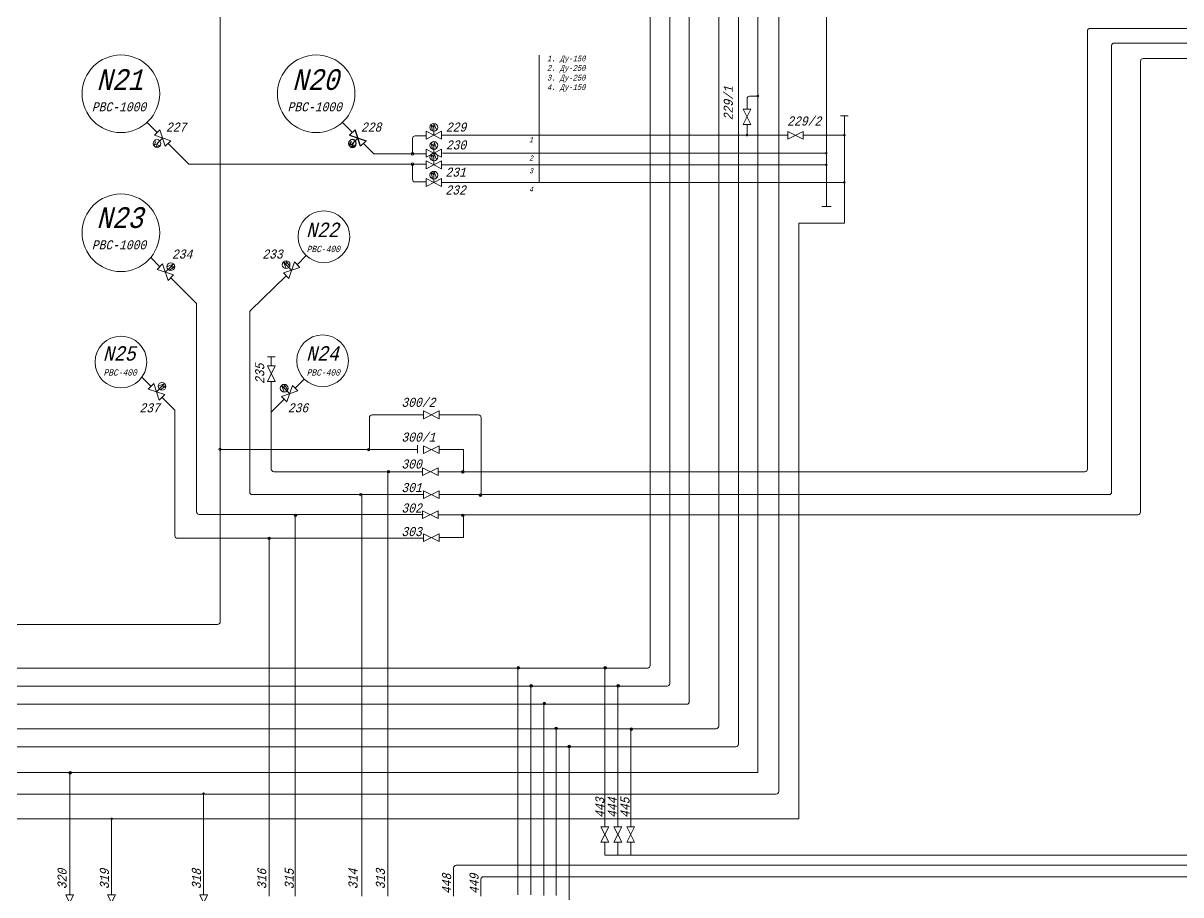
# Model space of a CAD drawing. Extents: x 0 to 840, y 0 to 594.
# Drawn here: x 132.6 to 356.4, y 97.7 to 266.2 of the extents above; entities that cross this region are included whole.
import ezdxf

# ---------------------------------------------------------------- set-up
doc = ezdxf.new("R2010")
doc.units = 0
doc.header["$MEASUREMENT"] = 0
doc.layers.get('0').update_dxf_attribs({"linetype": 'CONTINUOUS'})
for name, color, linetype in [('A76', 2, 'CONTINUOUS'), ('Aи92', 74, 'CONTINUOUS'), ('Aи95', 1, 'CONTINUOUS'), ('Аи-98', 14, 'CONTINUOUS'), ('Дт', 160, 'CONTINUOUS')]:
    doc.layers.add(name, color=color, linetype=linetype)
doc.layers.add('Надписи', color=4, linetype='CONTINUOUS', lineweight=5)
doc.layers.add('Общие трубы', color=254, linetype='CONTINUOUS', lineweight=30)
doc.styles.get("Standard").update_dxf_attribs({"font": 'COUR.TTF', "width": 0.8, "oblique": 7, "height": 2})

# ---------------------------------------------------------------- blocks, each defined once
blk = doc.blocks.new('ЗАДВИЖКА')
blk.add_line((0, 0), (0, 2.99))
blk.add_lwpolyline([(-3, -1.5), (-3, 1.5), (3, -1.5), (3, 1.5)], close=True)
blk.add_lwpolyline([(-0.86, 2.79), (-0.36, 4.29), (0.14, 2.79), (0.64, 4.29), (1.14, 2.79)])
blk.add_circle((0, 2.99), 1.5)

msp = doc.modelspace()

# ---------------------------------------------------------------- hatches: boundary and pattern name
at = {"layer": 'A76', "lineweight": 20}
h = msp.add_hatch(color=256, dxfattribs=at)
edge = h.paths.add_edge_path()
edge.add_arc((228.31, 141.58), 0.25, 0, 360)
h = msp.add_hatch(color=256, dxfattribs=at)
edge = h.paths.add_edge_path()
edge.add_arc((245.13, 141.58), 0.25, 0, 360)
h = msp.add_hatch(color=256, dxfattribs=at)
edge = h.paths.add_edge_path()
edge.add_arc((230.81, 138.08), 0.25, 0, 360)
h = msp.add_hatch(color=256, dxfattribs=at)
edge = h.paths.add_edge_path()
edge.add_arc((247.63, 138.08), 0.25, 0, 360)
h = msp.add_hatch(color=256, dxfattribs=at)
edge = h.paths.add_edge_path()
edge.add_arc((233.35, 134.68), 0.25, 0, 360)
at = {"layer": 'Aи92', "lineweight": 20}
h = msp.add_hatch(color=256, dxfattribs=at)
edge = h.paths.add_edge_path()
edge.add_arc((235.65, 129.86), 0.25, 0, 360)
h = msp.add_hatch(color=256, dxfattribs=at)
edge = h.paths.add_edge_path()
edge.add_arc((250.17, 129.71), 0.25, 0, 360)
at = {"layer": 'Aи95', "lineweight": 20}
h = msp.add_hatch(color=256, dxfattribs=at)
edge = h.paths.add_edge_path()
edge.add_arc((185.23, 171.04), 0.25, 0, 360)
h = msp.add_hatch(color=256, dxfattribs=at)
edge = h.paths.add_edge_path()
edge.add_arc((238.15, 126.36), 0.25, 0, 360)
h = msp.add_hatch(color=256, dxfattribs=at)
edge = h.paths.add_edge_path()
edge.add_arc((167.45, 117.23), 0.25, 0, 360)
at = {"layer": 'Аи-98', "lineweight": 20}
h = msp.add_hatch(color=256, dxfattribs=at)
edge = h.paths.add_edge_path()
edge.add_arc((203.21, 179.48), 0.25, 0, 360)
h = msp.add_hatch(color=256, dxfattribs=at)
edge = h.paths.add_edge_path()
edge.add_arc((217.57, 179.43), 0.25, 0, 360)
at = {"layer": 'Дт', "lineweight": 20}
h = msp.add_hatch(color=256, dxfattribs=at)
edge = h.paths.add_edge_path()
edge.add_arc((274.63, 252.09), 0.25, 0, 360)
h = msp.add_hatch(color=256, dxfattribs=at)
edge = h.paths.add_edge_path()
edge.add_arc((272.55, 244.54), 0.25, 0, 360)
h = msp.add_hatch(color=256, dxfattribs=at)
edge = h.paths.add_edge_path()
edge.add_arc((291.36, 244.54), 0.25, 0, 360)
h = msp.add_hatch(color=256, dxfattribs=at)
edge = h.paths.add_edge_path()
edge.add_arc((287.86, 241.05), 0.25, 0, 360)
h = msp.add_hatch(color=256, dxfattribs=at)
edge = h.paths.add_edge_path()
edge.add_arc((287.86, 238.8), 0.25, 0, 360)
h = msp.add_hatch(color=256, dxfattribs=at)
edge = h.paths.add_edge_path()
edge.add_arc((291.36, 235.43), 0.25, 0, 360)
h = msp.add_hatch(color=256, dxfattribs=at)
edge = h.paths.add_edge_path()
edge.add_arc((199.37, 183.73), 0.25, 0, 360)
h = msp.add_hatch(color=256, dxfattribs=at)
edge = h.paths.add_edge_path()
edge.add_arc((220.98, 174.95), 0.25, 0, 360)
h = msp.add_hatch(color=256, dxfattribs=at)
edge = h.paths.add_edge_path()
edge.add_arc((141.64, 121.27), 0.25, 0, 360)
h = msp.add_hatch(color=256, dxfattribs=at)
edge = h.paths.add_edge_path()
edge.add_arc((149.65, 112.37), 0.25, 0, 360)
at = {"layer": 'Общие трубы', "lineweight": 20}
h = msp.add_hatch(color=256, dxfattribs=at)
edge = h.paths.add_edge_path()
edge.add_arc((217.57, 171.04), 0.25, 0, 360)

# ---------------------------------------------------------------- linework, layer by layer
at = {"layer": 'A76', "lineweight": 20}
for p, q in [((261.38, 383.31), (261.38, 135.02)), ((257.59, 379.92), (257.59, 138.52)), ((253.8, 376.42), (253.8, 142.02)), ((95.97, 141.52), (152.22, 141.52)), ((152.22, 141.52), (182.97, 141.52)), ((182.97, 141.52), (230.97, 141.52)), ((239.17, 141.52), (220.56, 141.52)), ((228.23, 141.52), (228.23, 97.7)), ((230.97, 141.52), (253.3, 141.52)), ((245.05, 141.52), (245.05, 110.75)), ((96.72, 138.02), (151.47, 138.02)), ((151.47, 138.02), (182.22, 138.02)), ((182.22, 138.02), (230.47, 138.02)), ((230.47, 138.02), (257.09, 138.02)), ((230.73, 138.02), (230.73, 97.7)), ((247.55, 138.02), (247.55, 110.75)), ((91.47, 134.52), (146.47, 134.52)), ((146.47, 134.52), (214.97, 134.52)), ((214.97, 134.52), (260.88, 134.52)), ((233.23, 134.52), (233.23, 97.57)), ((244.3, 110.85), (245.8, 110.85)), ((245.8, 110.85), (244.3, 107.85)), ((245.8, 107.85), (244.3, 110.85)), ((246.8, 110.85), (248.3, 110.85)), ((248.3, 110.85), (246.8, 107.85)), ((248.3, 107.85), (246.8, 110.85)), ((244.3, 107.85), (245.8, 107.85)), ((246.8, 107.85), (248.3, 107.85))]:
    msp.add_line(p, q, dxfattribs=at)
for centre in [(228.31, 141.58), (245.13, 141.58), (230.81, 138.08), (247.63, 138.08), (233.35, 134.68)]:
    msp.add_circle(centre, 0.25, dxfattribs=at)
for centre in [(253.3, 142.02), (257.09, 138.52), (260.88, 135.02)]:
    msp.add_arc(centre, 0.5, 270, 0, dxfattribs=at)
at = {"layer": 'Aи92', "lineweight": 20}
for p, q in [((267.07, 376.35), (267.07, 130.29)), ((155.51, 197.75), (157.28, 195.98)), ((157.81, 196.51), (156.75, 195.45)), ((156.75, 195.45), (159.93, 194.39)), ((158.87, 193.33), (157.81, 196.51)), ((158.34, 194.92), (159.4, 195.98)), ((158.7, 195.98), (159.93, 196.51)), ((160.11, 195.98), (159.05, 195.27)), ((159.93, 196.51), (159.4, 195.98)), ((159.4, 195.98), (160.11, 195.98)), ((159.93, 194.39), (158.87, 193.33)), ((159.4, 193.86), (161.9, 191.36)), ((161.9, 191.36), (161.9, 167.1)), ((162.4, 166.6), (209.93, 166.6)), ((180.13, 97.41), (180.13, 166.62)), ((212.99, 167.48), (209.99, 165.98)), ((209.99, 167.48), (212.99, 165.98)), ((209.99, 165.98), (209.99, 167.48)), ((212.99, 165.98), (212.99, 167.48)), ((167.22, 129.79), (101.22, 129.79)), ((236.72, 129.79), (167.22, 129.79)), ((235.65, 97.57), (235.65, 129.79)), ((266.57, 129.79), (236.72, 129.79)), ((250.05, 129.72), (250.05, 110.75)), ((249.3, 110.85), (250.8, 110.85)), ((250.8, 110.85), (249.3, 107.85)), ((250.8, 107.85), (249.3, 110.85)), ((249.3, 107.85), (250.8, 107.85)), ((362.91, 103.39), (216.31, 103.39)), ((215.81, 97.41), (215.81, 102.89))]:
    msp.add_line(p, q, dxfattribs=at)
for centre, radius in [((151.46, 200.67), 5), ((159.4, 195.98), 0.75), ((180.12, 166.6), 0.25), ((235.65, 129.86), 0.25), ((250.17, 129.71), 0.25)]:
    msp.add_circle(centre, radius, dxfattribs=at)
for centre, start, end in [((162.4, 167.1), 180, 270), ((266.57, 130.29), 270, 0), ((216.31, 102.89), 90, 180)]:
    msp.add_arc(centre, 0.5, start, end, dxfattribs=at)
at = {"layer": 'Aи95', "lineweight": 20}
for p, q in [((270.86, 372.81), (270.86, 126.79)), ((278.67, 325.81), (278.67, 117.64)), ((157.22, 220.87), (158.99, 219.1)), ((159.52, 219.64), (158.46, 218.57)), ((160.58, 216.45), (159.52, 219.64)), ((160.4, 219.1), (161.64, 219.64)), ((161.64, 219.64), (161.11, 219.1)), ((158.46, 218.57), (161.64, 217.51)), ((160.05, 218.04), (161.11, 219.1)), ((161.64, 217.51), (160.58, 216.45)), ((161.82, 219.1), (160.76, 218.4)), ((161.11, 219.1), (161.82, 219.1)), ((161.11, 216.98), (166.11, 211.98)), ((166.11, 211.98), (166.11, 171.7)), ((166.61, 171.2), (209.93, 171.2)), ((185.19, 97.41), (185.19, 171.22)), ((212.81, 171.92), (209.81, 170.42)), ((209.81, 171.92), (212.81, 170.42)), ((209.81, 170.42), (209.81, 171.92)), ((212.81, 170.42), (212.81, 171.92)), ((53.08, 126.29), (138.97, 126.29)), ((138.97, 126.29), (249.22, 126.29)), ((238.15, 96.72), (238.15, 126.29)), ((249.22, 126.29), (270.36, 126.29)), ((278.17, 117.14), (127.29, 117.14)), ((167.45, 117.13), (167.45, 97.67)), ((365.25, 101.18), (221.59, 101.18)), ((221.09, 97.41), (221.09, 100.68)), ((166.7, 97.67), (168.2, 97.67)), ((168.2, 97.67), (166.7, 94.67)), ((168.2, 94.67), (166.7, 97.67))]:
    msp.add_line(p, q, dxfattribs=at)
for centre, radius in [((151.46, 225.67), 7.5), ((161.11, 219.1), 0.75), ((185.23, 171.04), 0.25), ((238.15, 126.36), 0.25)]:
    msp.add_circle(centre, radius, dxfattribs=at)
for centre, start, end in [((166.61, 171.7), 180, 270), ((270.36, 126.79), 270, 0), ((270.36, 126.79), 270, 0), ((278.17, 117.64), 270, 0), ((221.59, 100.68), 90, 180)]:
    msp.add_arc(centre, 0.5, start, end, dxfattribs=at)
at = {"layer": 'Аи-98', "lineweight": 20}
for p, q in [((338.37, 179.98), (338.37, 264.67)), ((338.87, 265.17), (620.16, 265.17)), ((179.79, 201.66), (181.29, 201.66)), ((180.54, 201.66), (179.79, 201.66)), ((180.54, 201.66), (180.54, 200.91)), ((180.54, 199.91), (180.54, 201.66)), ((181.29, 199.91), (179.79, 199.91)), ((179.79, 199.91), (181.29, 196.91)), ((179.79, 196.91), (181.29, 199.91)), ((186.93, 197.38), (185.16, 195.61)), ((181.29, 196.91), (179.79, 196.91)), ((180.54, 196.91), (180.54, 179.98)), ((183.04, 194.9), (182.51, 196.14)), ((182.51, 196.14), (183.04, 195.61)), ((185.69, 195.08), (182.51, 194.02)), ((183.04, 195.61), (183.04, 196.31)), ((183.04, 196.31), (183.75, 195.25)), ((184.1, 194.55), (183.04, 195.61)), ((183.57, 192.96), (184.63, 196.14)), ((184.63, 196.14), (185.69, 195.08)), ((183.04, 193.49), (180.54, 190.99)), ((182.51, 194.02), (183.57, 192.96)), ((208.82, 184.58), (208.82, 183.08)), ((212.99, 182.99), (209.99, 184.49)), ((209.99, 182.99), (212.99, 184.49)), ((209.99, 184.49), (209.99, 182.99)), ((212.99, 184.49), (212.99, 182.99)), ((213.02, 183.74), (217.72, 183.74)), ((217.72, 183.74), (217.72, 179.31)), ((181.04, 179.48), (209.8, 179.48)), ((203.09, 97.41), (203.09, 179.47)), ((209.81, 178.73), (209.81, 180.23)), ((209.81, 180.23), (212.81, 178.73)), ((212.81, 180.23), (209.81, 178.73)), ((212.75, 179.48), (337.87, 179.48)), ((212.81, 178.73), (212.81, 180.23))]:
    msp.add_line(p, q, dxfattribs=at)
for centre, radius in [((190.46, 200.91), 5), ((183.04, 195.61), 0.75), ((203.21, 179.48), 0.25), ((217.57, 179.43), 0.25)]:
    msp.add_circle(centre, radius, dxfattribs=at)
for centre, start, end in [((338.87, 264.67), 90, 180), ((181.04, 179.98), 180, 270), ((337.87, 179.98), 270, 0)]:
    msp.add_arc(centre, 0.5, start, end, dxfattribs=at)
at = {"layer": 'Дт', "lineweight": 20}
for p, q in [((274.65, 325.31), (274.65, 121.31)), ((287.9, 271.82), (287.9, 230.72)), ((170.67, 267.41), (170.67, 150.45)), ((343.54, 262.35), (620.16, 262.35)), ((343.04, 175.54), (343.04, 261.85)), ((272.54, 249.58), (272.54, 251.57)), ((273.04, 252.07), (274.61, 252.07)), ((156.46, 247.04), (158.46, 245.04)), ((194.23, 247.04), (196.23, 245.04)), ((211.98, 246.04), (211.48, 246.54)), ((211.48, 246.54), (211.73, 245.29)), ((212.48, 245.54), (211.98, 246.79)), ((211.98, 246.79), (211.98, 246.04)), ((272.54, 246.59), (272.54, 244.52)), ((292.11, 248.25), (290.62, 248.25)), ((291.37, 248.25), (291.37, 227.52)), ((208.35, 244.41), (210.35, 244.41)), ((213.48, 243.79), (210.48, 245.29)), ((210.48, 245.29), (210.48, 243.79)), ((210.48, 243.79), (213.48, 245.29)), ((211.98, 244.54), (211.98, 246.04)), ((213.48, 245.29), (213.48, 243.79)), ((213.54, 244.54), (280.42, 244.54)), ((283.41, 244.52), (291.38, 244.52)), ((159.52, 243.98), (158.46, 242.92)), ((160.58, 242.92), (164.58, 238.92)), ((198.35, 242.92), (200.35, 240.92)), ((207.85, 240.92), (207.85, 243.91)), ((213.48, 240.3), (210.48, 241.8)), ((210.48, 241.8), (210.48, 240.3)), ((210.48, 240.3), (213.48, 241.8)), ((211.48, 243.05), (211.73, 241.8)), ((212.03, 242.39), (211.53, 242.89)), ((212.48, 242.05), (211.98, 243.3)), ((211.98, 241.05), (211.98, 242.55)), ((212.03, 243.14), (212.03, 242.39)), ((213.48, 241.8), (213.48, 240.3)), ((200.35, 240.92), (207.85, 240.92)), ((207.85, 240.92), (210.35, 240.92)), ((213.48, 238.05), (210.48, 239.55)), ((210.48, 239.55), (210.48, 238.05)), ((210.48, 238.05), (213.48, 239.55)), ((211.98, 240.3), (211.48, 240.8)), ((211.48, 240.8), (211.73, 239.55)), ((212.48, 239.8), (211.98, 241.05)), ((211.98, 241.05), (211.98, 240.3)), ((211.98, 238.8), (211.98, 240.3)), ((213.48, 239.55), (213.48, 238.05)), ((213.62, 241.05), (287.81, 241.05)), ((164.58, 238.92), (207.85, 238.92)), ((207.85, 238.92), (210.35, 238.92)), ((207.85, 238.92), (207.85, 236)), ((211.98, 236.88), (211.48, 237.38)), ((211.48, 237.38), (211.73, 236.13)), ((212.48, 236.3), (211.98, 237.55)), ((211.98, 237.55), (211.98, 236.8)), ((213.54, 238.8), (287.81, 238.8)), ((208.35, 235.5), (210.35, 235.5)), ((213.48, 234.63), (210.48, 236.13)), ((210.48, 236.13), (210.48, 234.63)), ((210.48, 234.63), (213.48, 236.13)), ((211.98, 235.38), (211.98, 236.88)), ((213.48, 236.13), (213.48, 234.63)), ((213.54, 235.38), (291.3, 235.38)), ((286.98, 230.72), (288.81, 230.72)), ((291.37, 227.52), (282.55, 227.52)), ((282.55, 227.52), (282.55, 112.37)), ((183.41, 218.78), (182.88, 220.02)), ((182.88, 220.02), (183.41, 219.49)), ((183.41, 219.49), (183.41, 220.19)), ((183.41, 220.19), (184.12, 219.13)), ((184.47, 218.43), (183.41, 219.49)), ((183.94, 216.84), (185, 220.02)), ((185, 220.02), (186.06, 218.96)), ((187.3, 221.26), (185.53, 219.49)), ((176.52, 210.61), (183.41, 217.37)), ((186.06, 218.96), (182.88, 217.9)), ((182.88, 217.9), (183.94, 216.84)), ((176.37, 210.25), (176.37, 175.54)), ((200.02, 190.45), (209.87, 190.45)), ((209.99, 191.21), (209.99, 189.71)), ((209.99, 189.71), (212.99, 191.21)), ((212.99, 189.71), (209.99, 191.21)), ((212.99, 191.21), (212.99, 189.71)), ((213.02, 190.45), (220.62, 190.45)), ((199.52, 189.95), (199.52, 183.61)), ((221.12, 189.95), (221.12, 174.83)), ((170.6, 183.74), (208.91, 183.76)), ((176.87, 175.04), (209.93, 175.04)), ((198.02, 97.41), (198.02, 175.05)), ((209.99, 174.29), (209.99, 175.79)), ((209.99, 175.79), (212.99, 174.29)), ((212.99, 175.79), (209.99, 174.29)), ((212.99, 174.29), (212.99, 175.79)), ((213.02, 175.04), (342.54, 175.04)), ((117.4, 149.95), (170.17, 149.95)), ((274.65, 121.31), (121.4, 121.31)), ((141.56, 121.16), (141.56, 97.67)), ((282.55, 112.37), (127.2, 112.37)), ((149.65, 112.29), (149.65, 97.67)), ((140.81, 97.67), (142.31, 97.67)), ((142.31, 97.67), (140.81, 94.67)), ((142.31, 94.67), (140.81, 97.67)), ((148.9, 97.67), (150.4, 97.67)), ((150.4, 97.67), (148.9, 94.67)), ((150.4, 94.67), (148.9, 97.67))]:
    msp.add_line(p, q, dxfattribs=at)
for points in [[(273.29, 246.59), (271.79, 246.59), (273.29, 249.59), (271.79, 249.59)], [(158.99, 245.57), (157.93, 244.51), (161.11, 243.45), (160.05, 242.39)], [(280.42, 243.77), (280.42, 245.27), (283.42, 243.77), (283.42, 245.27)]]:
    msp.add_lwpolyline(points, close=True, dxfattribs=at)
msp.add_lwpolyline([(158.23, 243.3), (157.88, 242.59), (158.59, 242.94), (158.23, 242.24), (158.94, 242.59)], dxfattribs=at)
for centre, radius in [((151.46, 252.54), 7.5), ((189.23, 252.54), 7.5), ((211.98, 246.04), 0.75), ((158.46, 242.92), 0.75), ((211.98, 242.55), 0.75), ((207.85, 240.92), 0.25), ((211.98, 240.3), 0.75), ((207.85, 238.92), 0.25), ((211.98, 236.8), 0.75), ((190.71, 224.91), 5), ((183.41, 219.49), 0.75), ((170.63, 183.8), 0.25), ((199.37, 183.73), 0.25), ((197.86, 175.04), 0.25), ((220.98, 174.95), 0.25), ((141.64, 121.27), 0.25)]:
    msp.add_circle(centre, radius, dxfattribs=at)
for centre, start, end in [((343.54, 261.85), 90, 180), ((273.04, 251.57), 90, 180), ((208.35, 243.91), 90, 180), ((208.35, 236), 180, 270), ((176.87, 210.25), 134.4274, 180), ((200.02, 189.95), 90, 180), ((220.62, 189.95), 0, 90), ((176.87, 175.54), 180, 270), ((342.54, 175.54), 270, 0), ((170.17, 150.45), 270, 0)]:
    msp.add_arc(centre, 0.5, start, end, dxfattribs=at)
at = {"layer": 'Надписи', "lineweight": 5}
msp.add_line((232.34, 260.02), (232.34, 235.33), dxfattribs=at)
at = {"layer": 'Общие трубы', "lineweight": 20}
for p, q in [((348.63, 171.66), (348.63, 258.85)), ((349.13, 259.35), (620.16, 259.35)), ((212.75, 171.16), (348.13, 171.16)), ((217.72, 166.73), (217.72, 171.16)), ((213.02, 166.73), (217.72, 166.73)), ((245.05, 105.35), (245.05, 107.85)), ((247.55, 105.35), (247.55, 107.85)), ((250.05, 105.35), (250.05, 107.85)), ((247.55, 105.35), (245.05, 105.35)), ((247.55, 105.35), (360.17, 105.35))]:
    msp.add_line(p, q, dxfattribs=at)
msp.add_circle((217.57, 171.04), 0.25, dxfattribs=at)
for centre, start, end in [((349.13, 258.85), 90, 180), ((348.13, 171.66), 270, 0)]:
    msp.add_arc(centre, 0.5, start, end, dxfattribs=at)

# ---------------------------------------------------------------- block references
at = {"layer": 'Дт', "lineweight": 20, "extrusion": (0, 0, -1), "xscale": 0.5, "yscale": 0.5, "zscale": -0.5, "rotation": 225}
msp.add_blockref('ЗАДВИЖКА', (-197.29, 243.98), dxfattribs=at)

# ---------------------------------------------------------------- texts
at = {"layer": 'Дт', "lineweight": 15, "oblique": 15, "width": 0.75}
msp.add_text('300/2', height=1.75, dxfattribs=at).set_placement((205.71, 192.01))
at = {"layer": 'Надписи', "lineweight": 5, "oblique": 15, "width": 0.75}
for s, height, p in [('1. Ду-150', 1.1, (233.86, 258.8)), ('2. Ду-250', 1.1, (233.86, 256.97)), ('3. Ду-250', 1.1, (233.86, 255.1)), ('4. Ду-150', 1.1, (233.86, 253.27)), ('229/2', 1.75, (280.32, 246.4)), ('1', 1, (230.41, 243.16)), ('2', 1, (230.41, 239.6)), ('3', 1, (230.41, 237.16)), ('4', 1, (230.41, 233.6))]:
    msp.add_text(s, height=height, dxfattribs=at).set_placement(p)
at = {"layer": 'Надписи', "lineweight": 15, "oblique": 15, "width": 0.75}
for s, height, p in [('N21', 4, (146.72, 253.28)), ('N20', 4, (184.57, 253.28)), ('РВС-1000', 1.75, (145.84, 249.14)), ('РВС-1000', 1.75, (183.69, 249.14)), ('227', 1.75, (160.17, 245.22)), ('228', 1.75, (197.89, 245.22)), ('229', 1.75, (214.3, 245.22)), ('230', 1.75, (214.3, 241.77)), ('231', 1.75, (214.21, 236.51)), ('232', 1.75, (214.21, 233.06)), ('N23', 4, (146.72, 226.6)), ('N22', 2.8, (187.27, 224.82)), ('РВС-1000', 1.75, (145.84, 222.46)), ('234', 1.75, (161.33, 220.67)), ('233', 1.75, (178.81, 220.67)), ('РВС-400', 1.225, (187.39, 221.92)), ('N25', 2.8, (147.98, 200.94)), ('N24', 2.8, (187.27, 200.94)), ('РВС-400', 1.225, (148.1, 198.05)), ('РВС-400', 1.225, (187.39, 198.05)), ('237', 1.75, (155.05, 190.95)), ('236', 1.75, (183.74, 190.95)), ('300/1', 1.75, (205.71, 185.29)), ('300', 1.75, (205.71, 180.09)), ('301', 1.75, (205.71, 175.53)), ('302', 1.75, (205.71, 171.58)), ('303', 1.75, (205.71, 167.02))]:
    msp.add_text(s, height=height, dxfattribs=at).set_placement(p)
at = {"layer": 'Надписи', "lineweight": 5, "oblique": 15, "width": 0.75}
msp.add_text('229/1', height=1.75, rotation=90, dxfattribs=at).set_placement((269.79, 247.41))
at = {"layer": 'Надписи', "lineweight": 15, "oblique": 15, "width": 0.75}
for s, p in [('235', (179.18, 196.45)), ('443', (244.95, 112.54)), ('444', (247.36, 112.54)), ('445', (249.82, 112.54)), ('319', (149.15, 98.76)), ('320', (140.96, 98.76)), ('318', (166.94, 98.76)), ('316', (179.58, 98.76)), ('315', (184.89, 98.76)), ('314', (197.22, 98.76)), ('313', (202.52, 98.76)), ('448', (215.32, 97.82)), ('449', (220.63, 97.82))]:
    msp.add_text(s, height=1.75, rotation=90, dxfattribs=at).set_placement(p)

doc.saveas('drawing.dxf')
